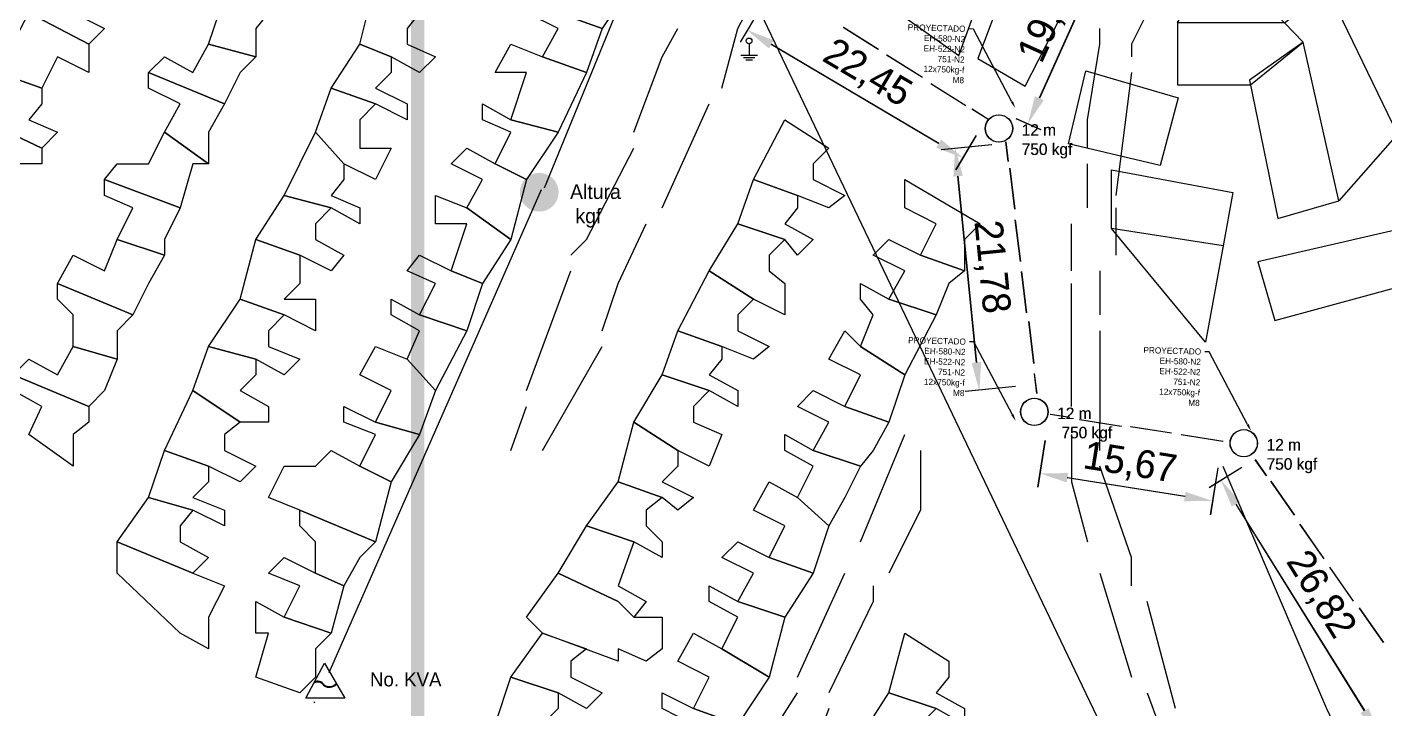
# Model space of a CAD drawing. Header units: millimetres. Extents: x -3588 to 75209, y -3737 to 38254.
# Drawn here: x 4511.6 to 4633.3, y 20732.6 to 20793.7 of the extents above; entities that cross this region are included whole.
import ezdxf
from ezdxf import colors
from ezdxf.entities.mleader import LeaderData, LeaderLine
from ezdxf.math import Vec2, Vec3

# ---------------------------------------------------------------- set-up
doc = ezdxf.new("R2010")
doc.units = ezdxf.units.MM
doc.linetypes.add('CONTINUA', pattern=[0])
doc.layers.add('Mancheta', color=255, linetype='Continuous')
doc.layers.add('P', color=253, linetype='Continuous')
doc.dimstyles.new('ISO-25', dxfattribs={"dimtxt": 2.5, "dimasz": 2.5, "dimexe": 1.25, "dimexo": 0.625, "dimtad": 1, "dimtxsty": 'Standard', "dimcen": 2.5, "dimadec": 0, "dimazin": 0, "dimtfac": 1, "dimtmove": 0, "dimatfit": 3, "dimfxl": 1, "dimarcsym": 0})

# ---------------------------------------------------------------- blocks, each defined once
blk = doc.blocks.new('*D236')
at = {"color": 0, "lineweight": -2, "transparency": 16777216}
for p, q in [((4602.88, 20756.64), (4602.21, 20752.45)), ((4615.42, 20751.61), (4604.88, 20753.29)), ((4618.36, 20754.17), (4617.69, 20749.98))]:
    blk.add_line(p, q, dxfattribs=at)
at = {"color": 0, "transparency": 16777216}
for points in [[(4604.95, 20753.71), (4604.81, 20752.88), (4602.41, 20753.69)], [(4615.49, 20752.02), (4615.36, 20751.2), (4617.89, 20751.21)]]:
    blk.add_solid(points, dxfattribs=at)
at = {"layer": 'Defpoints', "color": 0, "transparency": 16777216}
for p in [(4602.98, 20757.26), (4618.46, 20754.79), (4602.41, 20753.69)]:
    blk.add_point(p, dxfattribs=at)
at = {"color": 0, "transparency": 16777216, "insert": (4610.48, 20754.51), "char_height": 2.5, "attachment_point": 5, "rotation": 350.917}
blk.add_mtext('15,67', dxfattribs=at)
blk = doc.blocks.new('*D237')
at = {"color": 0, "lineweight": -2, "transparency": 16777216}
for p, q in [((4598.09, 20783.13), (4593.59, 20782.69)), ((4596.74, 20763.62), (4595.08, 20780.32)), ((4600.23, 20761.46), (4595.74, 20761.01))]:
    blk.add_line(p, q, dxfattribs=at)
at = {"color": 0, "transparency": 16777216}
for points in [[(4595.5, 20780.36), (4594.67, 20780.28), (4594.84, 20782.81)], [(4597.15, 20763.67), (4596.32, 20763.58), (4596.98, 20761.14)]]:
    blk.add_solid(points, dxfattribs=at)
at = {"layer": 'Defpoints', "color": 0, "transparency": 16777216}
for p in [(4594.84, 20782.81), (4598.71, 20783.19), (4600.86, 20761.52)]:
    blk.add_point(p, dxfattribs=at)
at = {"color": 0, "transparency": 16777216, "insert": (4597.98, 20772.18), "char_height": 2.5, "attachment_point": 5, "rotation": 275.6555}
blk.add_mtext('21,78', dxfattribs=at)
blk = doc.blocks.new('*D238')
at = {"color": 0, "lineweight": -2, "transparency": 16777216}
for p, q in [((4620.51, 20754.22), (4617.6, 20752.41)), ((4619.98, 20750.94), (4631.5, 20732.42)), ((4634.68, 20731.45), (4631.76, 20729.63))]:
    blk.add_line(p, q, dxfattribs=at)
at = {"color": 0, "transparency": 16777216}
for points in [[(4620.33, 20751.16), (4619.62, 20750.72), (4618.66, 20753.07)], [(4631.86, 20732.64), (4631.15, 20732.2), (4632.83, 20730.29)]]:
    blk.add_solid(points, dxfattribs=at)
at = {"layer": 'Defpoints', "color": 0, "transparency": 16777216}
for p in [(4621.05, 20754.55), (4635.21, 20731.78), (4632.83, 20730.29)]:
    blk.add_point(p, dxfattribs=at)
at = {"color": 0, "transparency": 16777216, "insert": (4627.51, 20742.78), "char_height": 2.5, "attachment_point": 5, "rotation": 301.8892}
blk.add_mtext('26,82', dxfattribs=at)
blk = doc.blocks.new('*D259')
at = {"color": 0, "lineweight": -2, "transparency": 16777216}
for p, q in [((4577.37, 20795.4), (4575.55, 20792.34)), ((4593.36, 20783.24), (4578.34, 20792.14)), ((4596.69, 20783.96), (4594.87, 20780.89))]:
    blk.add_line(p, q, dxfattribs=at)
at = {"color": 0, "transparency": 16777216}
for points in [[(4578.55, 20792.5), (4578.13, 20791.78), (4576.19, 20793.42)], [(4593.57, 20783.6), (4593.15, 20782.88), (4595.51, 20781.97)]]:
    blk.add_solid(points, dxfattribs=at)
at = {"layer": 'Defpoints', "color": 0, "transparency": 16777216}
for p in [(4577.69, 20795.94), (4576.19, 20793.42), (4597.01, 20784.49)]:
    blk.add_point(p, dxfattribs=at)
at = {"color": 0, "transparency": 16777216, "insert": (4586.91, 20789.48), "char_height": 2.5, "attachment_point": 5, "rotation": 329.3458}
blk.add_mtext('22,45', dxfattribs=at)
blk = doc.blocks.new('*D270')
at = {"color": 0, "lineweight": -2, "transparency": 16777216}
for p, q in [((4608.1, 20802.88), (4610.29, 20801.89)), ((4608.13, 20800.13), (4602.37, 20787.31)), ((4600.29, 20785.5), (4602.48, 20784.52))]:
    blk.add_line(p, q, dxfattribs=at)
at = {"color": 0, "transparency": 16777216}
for points in [[(4607.75, 20800.3), (4608.51, 20799.96), (4609.15, 20802.41)], [(4601.99, 20787.48), (4602.75, 20787.14), (4601.34, 20785.03)]]:
    blk.add_solid(points, dxfattribs=at)
at = {"layer": 'Defpoints', "color": 0, "transparency": 16777216}
for p in [(4607.53, 20803.14), (4599.72, 20785.76), (4601.34, 20785.03)]:
    blk.add_point(p, dxfattribs=at)
at = {"color": 0, "transparency": 16777216, "insert": (4603.35, 20794.57), "char_height": 2.5, "attachment_point": 5, "rotation": 65.7999}
blk.add_mtext('19,05', dxfattribs=at)
blk = doc.blocks.new('*D702')
at = {"color": 0, "lineweight": -2, "transparency": 16777216}
for p, q in [((4602.86, 20756.64), (4602.19, 20752.45)), ((4615.4, 20751.61), (4604.86, 20753.29)), ((4618.34, 20754.17), (4617.67, 20749.98))]:
    blk.add_line(p, q, dxfattribs=at)
at = {"color": 0, "transparency": 16777216}
for points in [[(4604.92, 20753.7), (4604.79, 20752.88), (4602.39, 20753.69)], [(4615.46, 20752.02), (4615.33, 20751.19), (4617.87, 20751.21)]]:
    blk.add_solid(points, dxfattribs=at)
at = {"layer": 'Defpoints', "color": 0, "transparency": 16777216}
for p in [(4602.96, 20757.26), (4618.44, 20754.78), (4602.39, 20753.69)]:
    blk.add_point(p, dxfattribs=at)
at = {"color": 0, "transparency": 16777216, "insert": (4610.46, 20754.51), "char_height": 2.5, "attachment_point": 5, "rotation": 350.917}
blk.add_mtext('15,67', dxfattribs=at)
blk = doc.blocks.new('*D703')
at = {"color": 0, "lineweight": -2, "transparency": 16777216}
for p, q in [((4598.07, 20783.13), (4593.57, 20782.68)), ((4596.71, 20763.62), (4595.06, 20780.32)), ((4600.21, 20761.46), (4595.72, 20761.01))]:
    blk.add_line(p, q, dxfattribs=at)
at = {"color": 0, "transparency": 16777216}
for points in [[(4595.47, 20780.36), (4594.65, 20780.28), (4594.81, 20782.81)], [(4597.13, 20763.66), (4596.3, 20763.58), (4596.96, 20761.13)]]:
    blk.add_solid(points, dxfattribs=at)
at = {"layer": 'Defpoints', "color": 0, "transparency": 16777216}
for p in [(4594.81, 20782.81), (4598.69, 20783.19), (4600.83, 20761.52)]:
    blk.add_point(p, dxfattribs=at)
at = {"color": 0, "transparency": 16777216, "insert": (4597.96, 20772.18), "char_height": 2.5, "attachment_point": 5, "rotation": 275.6555}
blk.add_mtext('21,78', dxfattribs=at)
blk = doc.blocks.new('*D704')
at = {"color": 0, "lineweight": -2, "transparency": 16777216}
for p, q in [((4620.49, 20754.22), (4617.57, 20752.4)), ((4619.96, 20750.94), (4631.48, 20732.41)), ((4634.66, 20731.45), (4631.74, 20729.63))]:
    blk.add_line(p, q, dxfattribs=at)
at = {"color": 0, "transparency": 16777216}
for points in [[(4620.31, 20751.16), (4619.6, 20750.72), (4618.63, 20753.06)], [(4631.84, 20732.63), (4631.13, 20732.19), (4632.8, 20730.29)]]:
    blk.add_solid(points, dxfattribs=at)
at = {"layer": 'Defpoints', "color": 0, "transparency": 16777216}
for p in [(4621.02, 20754.55), (4635.19, 20731.78), (4632.8, 20730.29)]:
    blk.add_point(p, dxfattribs=at)
at = {"color": 0, "transparency": 16777216, "insert": (4627.49, 20742.78), "char_height": 2.5, "attachment_point": 5, "rotation": 301.8892}
blk.add_mtext('26,82', dxfattribs=at)
blk = doc.blocks.new('*D725')
at = {"color": 0, "lineweight": -2, "transparency": 16777216}
for p, q in [((4577.35, 20795.4), (4575.53, 20792.34)), ((4593.33, 20783.24), (4578.32, 20792.14)), ((4596.66, 20783.95), (4594.85, 20780.89))]:
    blk.add_line(p, q, dxfattribs=at)
at = {"color": 0, "transparency": 16777216}
for points in [[(4578.53, 20792.5), (4578.11, 20791.78), (4576.17, 20793.41)], [(4593.55, 20783.6), (4593.12, 20782.88), (4595.49, 20781.96)]]:
    blk.add_solid(points, dxfattribs=at)
at = {"layer": 'Defpoints', "color": 0, "transparency": 16777216}
for p in [(4577.67, 20795.94), (4576.17, 20793.41), (4596.98, 20784.49)]:
    blk.add_point(p, dxfattribs=at)
at = {"color": 0, "transparency": 16777216, "insert": (4586.89, 20789.48), "char_height": 2.5, "attachment_point": 5, "rotation": 329.3458}
blk.add_mtext('22,45', dxfattribs=at)
blk = doc.blocks.new('*D736')
at = {"color": 0, "lineweight": -2, "transparency": 16777216}
for p, q in [((4608.08, 20802.88), (4610.27, 20801.89)), ((4608.1, 20800.12), (4602.34, 20787.31)), ((4600.26, 20785.5), (4602.46, 20784.51))]:
    blk.add_line(p, q, dxfattribs=at)
at = {"color": 0, "transparency": 16777216}
for points in [[(4607.72, 20800.29), (4608.48, 20799.95), (4609.13, 20802.4)], [(4601.96, 20787.48), (4602.72, 20787.13), (4601.32, 20785.03)]]:
    blk.add_solid(points, dxfattribs=at)
at = {"layer": 'Defpoints', "color": 0, "transparency": 16777216}
for p in [(4607.51, 20803.13), (4599.69, 20785.75), (4601.32, 20785.03)]:
    blk.add_point(p, dxfattribs=at)
at = {"color": 0, "transparency": 16777216, "insert": (4603.32, 20794.57), "char_height": 2.5, "attachment_point": 5, "rotation": 65.7999}
blk.add_mtext('19,05', dxfattribs=at)

msp = doc.modelspace()

# ---------------------------------------------------------------- hatches: boundary and pattern name
h = msp.add_hatch(color=256)
h.dxf.hatch_style = 1
h.paths.add_polyline_path([(4555.801, 20778.885, 1), (4559.271, 20778.885, 1)])

# ---------------------------------------------------------------- linework, layer by layer
for p, q in [((4558.007, 20779.288), (4570.129, 20808.841)), ((4570.972, 20808.361), (4615.849, 20714.433)), ((4557.708, 20779.094), (4538.671, 20735.814)), ((4536.641, 20733.593), (4538.276, 20736.665)), ((4538.276, 20736.665), (4540.107, 20733.528)), ((4540.107, 20733.528), (4536.588, 20733.528)), ((4537.362, 20733.127), (4537.421, 20733.207))]:
    msp.add_line(p, q)
at = {"color": 10}
for p, q in [((4584.775, 20793.673), (4587.912, 20791.696)), ((4584.797, 20793.677), (4587.935, 20791.7)), ((4576.343, 20792.188), (4576.354, 20791.138)), ((4577.1, 20791.146), (4575.605, 20791.129)), ((4576.869, 20790.938), (4575.844, 20790.927)), ((4576.651, 20790.735), (4576.061, 20790.729)), ((4588.672, 20791.206), (4591.871, 20789.191)), ((4588.695, 20791.21), (4591.894, 20789.195)), ((4592.621, 20788.628), (4595.758, 20786.65)), ((4592.643, 20788.631), (4595.781, 20786.654)), ((4596.315, 20786.365), (4597.82, 20785.416)), ((4596.337, 20786.368), (4597.843, 20785.42)), ((4599.575, 20781.648), (4599.357, 20783.413)), ((4599.598, 20781.651), (4599.38, 20783.417)), ((4600.16, 20777.355), (4599.706, 20781.036)), ((4600.183, 20777.359), (4599.729, 20781.04)), ((4600.662, 20772.666), (4600.198, 20776.418)), ((4600.684, 20772.67), (4600.221, 20776.422)), ((4601.218, 20768.087), (4600.764, 20771.768)), ((4601.241, 20768.091), (4600.786, 20771.771)), ((4601.87, 20763.536), (4601.407, 20767.289)), ((4601.893, 20763.54), (4601.43, 20767.292)), ((4602.129, 20760.856), (4601.911, 20762.622)), ((4602.152, 20760.86), (4601.934, 20762.626)), ((4603.319, 20758.993), (4605.077, 20758.717)), ((4603.342, 20758.997), (4605.1, 20758.721)), ((4605.967, 20758.505), (4609.703, 20757.919)), ((4605.99, 20758.509), (4609.725, 20757.923)), ((4610.522, 20757.881), (4614.186, 20757.307)), ((4610.545, 20757.885), (4614.209, 20757.31)), ((4615.078, 20757.158), (4618.813, 20756.572)), ((4615.101, 20757.161), (4618.836, 20756.575)), ((4622.711, 20753.454), (4621.692, 20754.913)), ((4622.733, 20753.458), (4621.715, 20754.917)), ((4625.234, 20749.933), (4623.112, 20752.974)), ((4625.257, 20749.937), (4623.135, 20752.978)), ((4627.869, 20746.022), (4625.706, 20749.122)), ((4627.892, 20746.026), (4625.728, 20749.126)), ((4630.501, 20742.234), (4628.379, 20745.275)), ((4630.524, 20742.238), (4628.402, 20745.279)), ((4633.205, 20738.516), (4631.042, 20741.616)), ((4633.228, 20738.52), (4631.064, 20741.62))]:
    msp.add_line(p, q, dxfattribs=at)
at = {"color": 5}
msp.add_lwpolyline([(4577.766, 20806.002), (4576.871, 20804.142), (4582.2, 20800.351), (4583.147, 20802.974), (4582.2, 20800.351), (4586.767, 20797.102), (4588.16, 20800.71), (4586.767, 20797.102), (4595.128, 20791.154), (4597.138, 20796.691)], dxfattribs=at)
at = {"color": 200}
for points in [[(4614.724, 20794.226), (4614.724, 20788.508), (4621.285, 20788.508), (4626.005, 20792.338), (4624.316, 20794.065), (4614.724, 20794.065), (4618.075, 20800.716), (4624.316, 20794.065), (4628.185, 20797.086), (4634.464, 20784.079), (4629.21, 20778.127)], [(4621.197, 20788.936), (4623.735, 20776.526), (4629.21, 20778.127), (4626.005, 20792.338), (4621.197, 20788.936)], [(4606.528, 20789.759), (4614.811, 20787.337), (4613.195, 20781.281), (4604.958, 20783.224), (4606.528, 20789.759)], [(4608.816, 20780.892), (4619.701, 20778.873), (4618.822, 20774.074), (4608.809, 20775.628), (4608.816, 20780.892)], [(4618.822, 20774.074), (4617.239, 20765.433), (4608.809, 20775.628)]]:
    msp.add_lwpolyline(points, dxfattribs=at)
at = {"color": 4}
msp.add_lwpolyline([(4599.152, 20796.997), (4596.83, 20790.859), (4601.1, 20788.388), (4604.771, 20795.575), (4599.152, 20796.997)], dxfattribs=at)
at = {"color": 116}
msp.add_lwpolyline([(4621.932, 20772.656), (4623.468, 20767.385), (4636.622, 20770.988), (4635.02, 20775.658), (4621.932, 20772.656)], dxfattribs=at)
at = {"color": 10}
for centre, radius in [((4576.337, 20792.448), 0.26), ((4598.721, 20784.596), 1.222), ((4598.744, 20784.6), 1.222), ((4601.899, 20759.195), 1.222), ((4601.922, 20759.199), 1.222), ((4620.669, 20756.382), 1.222), ((4620.692, 20756.385), 1.222)]:
    msp.add_circle(centre, radius, dxfattribs=at)
for centre, radius, start, end in [((4537.664, 20734.361), 0.695, 30.73389, 118.7597), ((4537.667, 20734.285), 0.695, 30.73389, 118.7597), ((4538.722, 20735.454), 0.868, 237.2728, 317.51801), ((4538.724, 20735.379), 0.868, 237.2728, 317.51801)]:
    msp.add_arc(centre, radius, start, end)
at = {"layer": 'P', "const_width": 1.2}
msp.add_lwpolyline([(4546.642, 14442.235), (4546.642, 23768.463)], dxfattribs=at)
at = {"layer": 'P'}
for points in [[(4561.767, 20800.341), (4566.008, 20797.813), (4563.176, 20793.572), (4559.223, 20794.98), (4560.359, 20797.813), (4557.814, 20798.933), (4559.223, 20800.341), (4561.767, 20800.341)], [(4517.165, 20796.388), (4515.757, 20794.98), (4518.573, 20793.572), (4517.165, 20792.163), (4511.804, 20794.98), (4512.94, 20798.933), (4517.165, 20797.813), (4517.165, 20796.388)], [(4532.129, 20793.572), (4532.129, 20791.027), (4527.904, 20792.163), (4529.312, 20796.388), (4526.479, 20796.388), (4526.479, 20798.933), (4533.265, 20794.98), (4532.129, 20793.572)], [(4573.914, 20788.211), (4575.323, 20793.572), (4578.139, 20798.933)], [(4545.684, 20793.572), (4545.684, 20792.163), (4548.228, 20791.027), (4546.804, 20789.619), (4544.275, 20791.027), (4541.443, 20792.163), (4542.851, 20797.813), (4546.804, 20794.98), (4545.684, 20793.572)], [(4559.223, 20794.98), (4563.176, 20793.572), (4561.767, 20789.619), (4557.814, 20791.027), (4559.223, 20793.572), (4556.406, 20794.98), (4556.406, 20796.388), (4559.223, 20794.98)], [(4517.165, 20791.027), (4517.165, 20789.619), (4514.348, 20791.027), (4512.94, 20788.211), (4508.987, 20789.619), (4511.804, 20794.98), (4517.165, 20792.163), (4517.165, 20791.027)], [(4612.019, 20794.98), (4610.611, 20792.163), (4610.611, 20791.027)], [(4566.008, 20784.258), (4568.553, 20791.027), (4569.961, 20793.572)], [(4606.658, 20782.849), (4606.658, 20785.378), (4607.778, 20792.163), (4607.778, 20793.572)], [(4530.72, 20789.619), (4529.312, 20786.802), (4522.526, 20789.619), (4523.951, 20791.027), (4526.479, 20789.619), (4527.904, 20792.163), (4532.129, 20791.027), (4530.72, 20789.619)], [(4544.275, 20789.619), (4542.851, 20788.211), (4545.684, 20786.802), (4545.684, 20785.378), (4542.851, 20786.802), (4538.898, 20788.211), (4541.443, 20792.163), (4544.275, 20791.027), (4544.275, 20789.619)], [(4557.814, 20791.027), (4561.767, 20789.619), (4559.223, 20784.258), (4554.998, 20785.378), (4556.406, 20789.619), (4553.59, 20789.619), (4554.998, 20792.163), (4557.814, 20791.027)], [(4512.94, 20786.802), (4511.804, 20785.378), (4514.348, 20784.258), (4512.94, 20782.849), (4507.579, 20785.378), (4508.987, 20789.619), (4512.94, 20788.211), (4512.94, 20786.802)], [(4527.904, 20784.258), (4527.904, 20782.849), (4527.904, 20781.441), (4523.951, 20784.258), (4525.359, 20786.802), (4522.526, 20788.211), (4522.526, 20789.619), (4529.312, 20786.802), (4527.904, 20784.258)], [(4610.611, 20789.619), (4609.202, 20778.608)], [(4541.443, 20785.378), (4541.443, 20782.849), (4544.275, 20782.849), (4542.851, 20780.017), (4540.034, 20781.441), (4537.49, 20784.258), (4538.898, 20788.211), (4542.851, 20786.802), (4541.443, 20785.378)], [(4554.998, 20785.378), (4559.223, 20784.258), (4556.406, 20780.017), (4553.59, 20781.441), (4554.998, 20784.258), (4552.453, 20785.378), (4552.453, 20786.802), (4554.998, 20785.378)], [(4568.553, 20777.488), (4572.778, 20786.802)], [(4512.94, 20781.441), (4510.395, 20781.441), (4508.987, 20778.608), (4505.034, 20781.441), (4507.579, 20785.378), (4512.94, 20782.849), (4512.94, 20781.441)], [(4582.092, 20781.441), (4582.092, 20780.017), (4584.925, 20778.608), (4583.5, 20777.488), (4580.684, 20778.608), (4576.731, 20780.017), (4579.548, 20785.378), (4583.5, 20782.849), (4582.092, 20781.441)], [(4526.479, 20781.441), (4525.359, 20777.488), (4518.573, 20780.017), (4519.71, 20781.441), (4522.526, 20781.441), (4523.951, 20784.258), (4527.904, 20781.441), (4526.479, 20781.441)], [(4540.034, 20780.017), (4538.898, 20778.608), (4541.443, 20777.488), (4541.443, 20776.064), (4538.898, 20777.488), (4534.673, 20778.608), (4537.49, 20784.258), (4540.034, 20781.441), (4540.034, 20780.017)], [(4553.59, 20781.441), (4556.406, 20780.017), (4554.998, 20774.655), (4551.045, 20777.488), (4552.453, 20780.017), (4549.637, 20781.441), (4551.045, 20782.849), (4553.59, 20781.441)], [(4560.359, 20773.247), (4561.767, 20774.655), (4566.008, 20782.849)], [(4606.658, 20777.488), (4606.658, 20781.441)], [(4523.951, 20774.655), (4523.951, 20773.247), (4519.71, 20774.655), (4521.118, 20777.488), (4518.573, 20778.608), (4518.573, 20780.017), (4525.359, 20777.488), (4523.951, 20774.655)], [(4580.684, 20777.488), (4579.548, 20776.064), (4582.092, 20774.655), (4580.684, 20773.247), (4579.548, 20774.655), (4575.323, 20776.064), (4576.731, 20780.017), (4580.684, 20778.608), (4580.684, 20777.488)], [(4595.647, 20774.655), (4595.647, 20771.839), (4591.694, 20773.247), (4593.103, 20776.064), (4590.286, 20777.488), (4590.286, 20780.017), (4597.056, 20776.064), (4595.647, 20774.655)], [(4537.49, 20776.064), (4537.49, 20774.655), (4540.034, 20773.247), (4538.898, 20771.839), (4536.081, 20773.247), (4532.129, 20774.655), (4534.673, 20778.608), (4538.898, 20777.488), (4537.49, 20776.064)], [(4551.045, 20777.488), (4554.998, 20774.655), (4552.453, 20770.702), (4549.637, 20771.839), (4551.045, 20776.064), (4548.228, 20776.064), (4548.228, 20778.608), (4551.045, 20777.488)], [(4609.202, 20777.488), (4609.202, 20773.247)], [(4563.176, 20766.477), (4564.6, 20770.702), (4567.129, 20776.064)], [(4578.139, 20773.247), (4578.139, 20771.839), (4579.548, 20770.702), (4579.548, 20767.886), (4576.731, 20769.294), (4572.778, 20771.839), (4575.323, 20776.064), (4579.548, 20774.655), (4578.139, 20773.247)], [(4605.249, 20771.839), (4605.249, 20776.064)], [(4522.526, 20770.702), (4521.118, 20767.886), (4514.348, 20770.702), (4515.757, 20773.247), (4518.573, 20771.839), (4519.71, 20774.655), (4523.951, 20773.247), (4522.526, 20770.702)], [(4536.081, 20770.702), (4534.673, 20769.294), (4537.49, 20769.294), (4537.49, 20766.477), (4534.673, 20767.886), (4530.72, 20769.294), (4532.129, 20774.655), (4536.081, 20773.247), (4536.081, 20770.702)], [(4591.694, 20773.247), (4595.647, 20771.839), (4594.239, 20770.702), (4593.103, 20767.886), (4588.878, 20769.294), (4590.286, 20771.839), (4587.453, 20773.247), (4588.878, 20774.655), (4591.694, 20773.247)], [(4549.637, 20771.839), (4552.453, 20770.702), (4551.045, 20766.477), (4546.804, 20767.886), (4548.228, 20770.702), (4545.684, 20771.839), (4546.804, 20773.247), (4549.637, 20771.839)], [(4556.406, 20761.116), (4560.359, 20771.839)], [(4575.323, 20767.886), (4575.323, 20766.477), (4578.139, 20765.053), (4576.731, 20763.933), (4573.914, 20765.053), (4569.961, 20766.477), (4572.778, 20771.839), (4576.731, 20769.294), (4575.323, 20767.886)], [(4607.778, 20771.839), (4607.778, 20767.886)], [(4519.71, 20766.477), (4519.71, 20763.933), (4515.757, 20765.053), (4515.757, 20767.886), (4514.348, 20769.294), (4514.348, 20770.702), (4521.118, 20767.886), (4519.71, 20766.477)], [(4588.878, 20769.294), (4593.103, 20767.886), (4590.286, 20762.525), (4586.333, 20765.053), (4587.453, 20767.886), (4586.333, 20769.294), (4586.333, 20770.702), (4588.878, 20769.294)], [(4605.249, 20759.692), (4605.249, 20766.477), (4605.249, 20770.702)], [(4533.265, 20766.477), (4533.265, 20765.053), (4536.081, 20763.933), (4534.673, 20762.525), (4532.129, 20763.933), (4527.904, 20765.053), (4530.72, 20769.294), (4534.673, 20767.886), (4533.265, 20766.477)], [(4546.804, 20767.886), (4551.045, 20766.477), (4548.228, 20761.116), (4545.684, 20763.933), (4546.804, 20766.477), (4544.275, 20767.886), (4544.275, 20769.294), (4546.804, 20767.886)], [(4573.914, 20763.933), (4572.778, 20762.525), (4575.323, 20761.116), (4575.323, 20759.692), (4572.778, 20761.116), (4568.553, 20762.525), (4569.961, 20766.477), (4573.914, 20765.053), (4573.914, 20763.933)], [(4586.333, 20765.053), (4590.286, 20762.525), (4588.878, 20758.284), (4584.925, 20759.692), (4586.333, 20762.525), (4583.5, 20763.933), (4584.925, 20766.477), (4586.333, 20765.053)], [(4607.778, 20766.477), (4607.778, 20765.053), (4607.778, 20758.284)], [(4518.573, 20761.116), (4517.165, 20759.692), (4510.395, 20762.525), (4511.804, 20763.933), (4514.348, 20762.525), (4515.757, 20765.053), (4519.71, 20763.933), (4518.573, 20761.116)], [(4532.129, 20762.525), (4530.72, 20761.116), (4533.265, 20759.692), (4533.265, 20758.284), (4530.72, 20758.284), (4526.479, 20761.116), (4527.904, 20765.053), (4532.129, 20763.933), (4532.129, 20762.525)], [(4545.684, 20763.933), (4548.228, 20761.116), (4546.804, 20757.163), (4542.851, 20758.284), (4544.275, 20761.116), (4541.443, 20762.525), (4542.851, 20765.053), (4545.684, 20763.933)], [(4557.814, 20755.739), (4563.176, 20765.053)], [(4517.165, 20758.284), (4515.757, 20757.163), (4515.757, 20754.331), (4511.804, 20757.163), (4512.94, 20759.692), (4510.395, 20761.116), (4510.395, 20762.525), (4517.165, 20759.692), (4517.165, 20758.284)], [(4571.37, 20759.692), (4571.37, 20758.284), (4573.914, 20757.163), (4572.778, 20754.331), (4569.961, 20755.739), (4566.008, 20758.284), (4568.553, 20762.525), (4572.778, 20761.116), (4571.37, 20759.692)], [(4529.312, 20757.163), (4529.312, 20755.739), (4532.129, 20754.331), (4530.72, 20752.922), (4527.904, 20754.331), (4523.951, 20755.739), (4526.479, 20761.116), (4530.72, 20758.284), (4529.312, 20757.163)], [(4584.925, 20759.692), (4588.878, 20758.284), (4587.453, 20755.739), (4586.333, 20754.331), (4582.092, 20755.739), (4583.5, 20758.284), (4580.684, 20759.692), (4582.092, 20761.116), (4584.925, 20759.692)], [(4542.851, 20758.284), (4546.804, 20757.163), (4544.275, 20752.922), (4541.443, 20754.331), (4542.851, 20757.163), (4540.034, 20758.284), (4540.034, 20759.692), (4542.851, 20758.284)], [(4554.998, 20755.739), (4556.406, 20759.692)], [(4569.961, 20754.331), (4568.553, 20752.922), (4571.37, 20751.514), (4569.961, 20750.378), (4568.553, 20751.514), (4564.6, 20752.922), (4566.008, 20758.284), (4569.961, 20755.739), (4569.961, 20754.331)], [(4607.778, 20755.739), (4607.778, 20758.284)], [(4582.092, 20755.739), (4586.333, 20754.331), (4584.925, 20751.514), (4583.5, 20748.969), (4580.684, 20751.514), (4582.092, 20754.331), (4579.548, 20755.739), (4579.548, 20757.163), (4582.092, 20755.739)], [(4586.333, 20747.561), (4590.286, 20757.163)], [(4605.249, 20757.163), (4605.249, 20752.922), (4606.658, 20747.561)], [(4527.904, 20752.922), (4526.479, 20751.514), (4529.312, 20750.378), (4529.312, 20748.969), (4526.479, 20750.378), (4522.526, 20751.514), (4523.951, 20755.739), (4527.904, 20754.331), (4527.904, 20752.922)], [(4541.443, 20754.331), (4544.275, 20752.922), (4542.851, 20747.561), (4536.081, 20750.378), (4533.265, 20751.514), (4534.673, 20754.331), (4537.49, 20754.331), (4538.898, 20755.739), (4541.443, 20754.331)], [(4591.694, 20755.739), (4591.694, 20750.378), (4588.878, 20744.728)], [(4610.611, 20743.608), (4610.611, 20746.153), (4607.778, 20754.331)], [(4618.789, 20754.331), (4628.103, 20732.598), (4637.705, 20712.273), (4643.066, 20697.309), (4655.213, 20673.032), (4659.438, 20662.309)], [(4567.129, 20750.378), (4567.129, 20748.969), (4568.553, 20747.561), (4568.553, 20746.153), (4566.008, 20747.561), (4561.767, 20748.969), (4564.6, 20752.922), (4568.553, 20751.514), (4567.129, 20750.378)], [(4580.684, 20751.514), (4583.5, 20748.969), (4582.092, 20744.728), (4578.139, 20746.153), (4579.548, 20748.969), (4576.731, 20750.378), (4578.139, 20752.922), (4580.684, 20751.514)], [(4525.359, 20748.969), (4525.359, 20747.561), (4527.904, 20746.153), (4526.479, 20744.728), (4519.71, 20747.561), (4522.526, 20751.514), (4526.479, 20750.378), (4525.359, 20748.969)], [(4541.443, 20746.153), (4540.034, 20743.608), (4537.49, 20744.728), (4537.49, 20747.561), (4536.081, 20748.969), (4536.081, 20750.378), (4542.851, 20747.561), (4541.443, 20746.153)], [(4567.129, 20742.2), (4566.008, 20740.792), (4564.6, 20742.2), (4559.223, 20744.728), (4561.767, 20748.969), (4566.008, 20747.561), (4564.6, 20743.608), (4567.129, 20742.2)], [(4526.479, 20744.728), (4529.312, 20743.608), (4527.904, 20740.792), (4527.904, 20737.959), (4525.359, 20739.367), (4519.71, 20744.728), (4519.71, 20747.561), (4526.479, 20744.728)], [(4578.139, 20746.153), (4582.092, 20744.728), (4579.548, 20740.792), (4575.323, 20742.2), (4576.731, 20744.728), (4573.914, 20746.153), (4575.323, 20747.561), (4578.139, 20746.153)], [(4537.49, 20744.728), (4540.034, 20743.608), (4538.898, 20739.367), (4534.673, 20740.792), (4536.081, 20743.608), (4533.265, 20744.728), (4534.673, 20746.153), (4537.49, 20744.728)], [(4568.553, 20737.959), (4567.129, 20736.839), (4564.6, 20737.959), (4564.6, 20736.839), (4557.814, 20739.367), (4556.406, 20740.792), (4559.223, 20744.728), (4564.6, 20742.2), (4566.008, 20740.792), (4568.553, 20740.792), (4568.553, 20737.959)], [(4580.684, 20735.414), (4584.925, 20744.728)], [(4607.778, 20744.728), (4610.611, 20735.414)], [(4575.323, 20742.2), (4579.548, 20740.792), (4578.139, 20735.414), (4573.914, 20737.959), (4575.323, 20740.792), (4572.778, 20742.2), (4572.778, 20743.608), (4575.323, 20742.2)], [(4587.453, 20743.608), (4587.453, 20742.2), (4583.5, 20734.006)], [(4534.673, 20740.792), (4538.898, 20739.367), (4537.49, 20737.959), (4537.49, 20736.839), (4537.49, 20735.414), (4536.081, 20734.006), (4532.129, 20735.414), (4533.265, 20739.367), (4532.129, 20739.367), (4532.129, 20742.2), (4534.673, 20740.792)], [(4614.564, 20732.598), (4612.019, 20742.2)], [(4560.359, 20736.839), (4560.359, 20735.414), (4563.176, 20734.006), (4561.767, 20732.598), (4559.223, 20734.006), (4554.998, 20735.414), (4557.814, 20739.367), (4561.767, 20737.959), (4560.359, 20736.839)], [(4573.914, 20737.959), (4578.139, 20735.414), (4575.323, 20731.189), (4571.37, 20732.598), (4572.778, 20735.414), (4569.961, 20736.839), (4571.37, 20739.367), (4573.914, 20737.959)], [(4594.239, 20735.414), (4593.103, 20734.006), (4595.647, 20732.598), (4595.647, 20731.189), (4593.103, 20732.598), (4588.878, 20734.006), (4590.286, 20739.367), (4594.239, 20736.839), (4594.239, 20735.414)], [(4559.223, 20732.598), (4557.814, 20731.189), (4560.359, 20730.053), (4559.223, 20727.236), (4556.406, 20728.645), (4553.59, 20731.189), (4554.998, 20735.414), (4559.223, 20734.006), (4559.223, 20732.598)], [(4571.37, 20732.598), (4575.323, 20731.189), (4572.778, 20727.236), (4569.961, 20728.645), (4571.37, 20731.189), (4568.553, 20732.598), (4568.553, 20734.006), (4571.37, 20732.598)], [(4575.323, 20724.404), (4578.139, 20730.053), (4580.684, 20734.006)], [(4591.694, 20731.189), (4591.694, 20730.053), (4594.239, 20728.645), (4593.103, 20727.236), (4590.286, 20728.645), (4586.333, 20730.053), (4588.878, 20734.006), (4593.103, 20732.598), (4591.694, 20731.189)], [(4612.019, 20734.006), (4615.972, 20723.283)], [(4583.5, 20732.598), (4579.548, 20721.875)]]:
    msp.add_lwpolyline(points, dxfattribs=at)

# ---------------------------------------------------------------- texts
at = {"color": 10, "char_height": 1.03321, "attachment_point": 1}
for s, insert in [('12 m^J750 kgf ', (4600.769, 20784.98)), ('12 m^J750 kgf ', (4600.792, 20784.984)), ('12 m^J 750 kgf ', (4603.947, 20759.58)), ('12 m^J 750 kgf ', (4603.97, 20759.583)), ('12 m^J750 kgf ', (4622.717, 20756.766)), ('12 m^J750 kgf ', (4622.74, 20756.769))]:
    msp.add_mtext_dynamic_manual_height_columns(s, width=21.10344, gutter_width=5.166, heights=[0], dxfattribs=dict(at, insert=insert))
at = {"attachment_point": 1}
for s, width, gutter_width, insert, char_height in [('Altura^J kgf ', 26.60607, 6.513, (4560.298, 20779.584), 1.30262), ('No. KVA', 17.85286, 6.248, (4542.364, 20735.84), 1.2496)]:
    msp.add_mtext_dynamic_manual_height_columns(s, width=width, gutter_width=gutter_width, heights=[0], dxfattribs=dict(at, insert=insert, char_height=char_height))

# ---------------------------------------------------------------- dimensions: what is measured, and where the dimension line sits
at = {"color": 1}
for p1, p2, distance, picture, middle in [((4607.505, 20803.133), (4599.695, 20785.754), 1.779, '*D736', (4603.323, 20794.568)), ((4607.528, 20803.137), (4599.718, 20785.758), 1.779, '*D270', (4603.346, 20794.572)), ((4596.983, 20784.49), (4577.666, 20795.938), 2.937, '*D725', (4586.889, 20789.48)), ((4597.006, 20784.494), (4577.689, 20795.942), 2.937, '*D259', (4586.912, 20789.483)), ((4600.834, 20761.517), (4598.687, 20783.191), 3.893, '*D703', (4597.96, 20772.176)), ((4600.856, 20761.521), (4598.71, 20783.195), 3.893, '*D237', (4597.983, 20772.179)), ((4618.438, 20754.784), (4602.96, 20757.258), 3.619, '*D702', (4610.457, 20754.505)), ((4618.461, 20754.788), (4602.983, 20757.262), 3.619, '*D236', (4610.48, 20754.509)), ((4621.022, 20754.548), (4635.191, 20731.776), -2.812, '*D704', (4627.488, 20742.777)), ((4621.045, 20754.551), (4635.213, 20731.78), -2.812, '*D238', (4627.51, 20742.78))]:
    dim = msp.add_aligned_dim(p1=p1, p2=p2, distance=distance, dimstyle='ISO-25', dxfattribs=at)
    dim.commit()
    dim.dimension.update_dxf_attribs({"geometry": picture, "text_midpoint": middle})

# ---------------------------------------------------------------- leaders
at = {"layer": 'Mancheta', "color": 1, "linetype": 'CONTINUA'}
ml = msp.add_multileader_mtext('Standard', dxfattribs=at)
ml.set_content('PROYECTADO\\PEH-580-N2\\PEH-522-N2\\P751-N2    \\P12x750kg-f\\PM8', color=1)
ml.set_leader_properties()
ml.build(insert=Vec2(0, 0))
ml.multileader.update_dxf_attribs({"arrow_head_size": 0.648})
ctx = ml.context
ctx.base_point, ctx.char_height, ctx.arrow_head_size, ctx.landing_gap_size, ctx.plane_origin, ctx.plane_x_axis, ctx.plane_y_axis = Vec3(4590.071, 20793.688), 0.5529, 0.648, 0.324, Vec3(4597.904, 20802.276), Vec3(0.9996111, -0.027885), Vec3(0.027885, 0.9996111)
ctx.text_align_type = 2
notes = []
notes.append((ctx, [(0, (1, 1, 0), (4596.462, 20793.51), (-0.9996111, 0.027885), 0.401, [(0, [(4600.205, 20786.421)], 0, [])])]))
ctx.mtext.insert, ctx.mtext.text_direction, ctx.mtext.rotation, ctx.mtext.width, ctx.mtext.alignment, ctx.mtext.flow_direction = Vec3(4595.745, 20793.811), Vec3(0.9996111, -0.027885), 6.2552967, 5.37864, 3, 5
ml = msp.add_multileader_mtext('Standard', dxfattribs=at)
ml.set_content('PROYECTADO\\PEH-580-N2\\PEH-522-N2\\P751-N2    \\P12x750kg-f\\PM8', color=1)
ml.set_leader_properties()
ml.build(insert=Vec2(0, 0))
ml.multileader.update_dxf_attribs({"arrow_head_size": 0.648})
ctx = ml.context
ctx.base_point, ctx.char_height, ctx.arrow_head_size, ctx.landing_gap_size, ctx.plane_origin, ctx.plane_x_axis, ctx.plane_y_axis = Vec3(4590.104, 20765.642), 0.5529, 0.648, 0.324, Vec3(4597.938, 20774.23), Vec3(0.9996111, -0.027885), Vec3(0.027885, 0.9996111)
ctx.text_align_type = 2
notes.append((ctx, [(0, (1, 1, 0), (4596.496, 20765.464), (-0.9996111, 0.027885), 0.401, [(0, [(4600.239, 20758.375)], 0, [])])]))
ctx.mtext.insert, ctx.mtext.text_direction, ctx.mtext.rotation, ctx.mtext.width, ctx.mtext.alignment, ctx.mtext.flow_direction = Vec3(4595.779, 20765.765), Vec3(0.9996111, -0.027885), 6.2552967, 5.37864, 3, 5
ml = msp.add_multileader_mtext('Standard', dxfattribs=at)
ml.set_content('PROYECTADO\\PEH-580-N2\\PEH-522-N2\\P751-N2    \\P12x750kg-f\\PM8', color=1)
ml.set_leader_properties()
ml.build(insert=Vec2(0, 0))
ml.multileader.update_dxf_attribs({"arrow_head_size": 0.648})
ctx = ml.context
ctx.base_point, ctx.char_height, ctx.arrow_head_size, ctx.landing_gap_size, ctx.plane_origin, ctx.plane_x_axis, ctx.plane_y_axis = Vec3(4611.192, 20764.753), 0.5529, 0.648, 0.324, Vec3(4619.026, 20773.34), Vec3(0.9996111, -0.027885), Vec3(0.027885, 0.9996111)
ctx.text_align_type = 2
notes.append((ctx, [(0, (1, 1, 0), (4617.584, 20764.574), (-0.9996111, 0.027885), 0.401, [(0, [(4621.327, 20757.485)], 0, [])])]))
ctx.mtext.insert, ctx.mtext.text_direction, ctx.mtext.rotation, ctx.mtext.width, ctx.mtext.alignment, ctx.mtext.flow_direction = Vec3(4616.867, 20764.876), Vec3(0.9996111, -0.027885), 6.2552967, 5.37864, 3, 5
for ctx, leaders in notes:
    for number, flags, end, landing, length, lines in leaders:
        leader = LeaderData()
        leader.index, (leader.has_last_leader_line, leader.has_dogleg_vector, leader.attachment_direction) = number, flags
        leader.last_leader_point, leader.dogleg_vector, leader.dogleg_length = Vec3(end), Vec3(landing), length
        for number, points, colour, breaks in lines:
            line = LeaderLine()
            line.index, line.vertices, line.color, line.breaks = number, Vec3.list(points), colors.encode_raw_color(colour), breaks
            leader.lines.append(line)
        ctx.leaders.append(leader)

doc.saveas('drawing.dxf')
